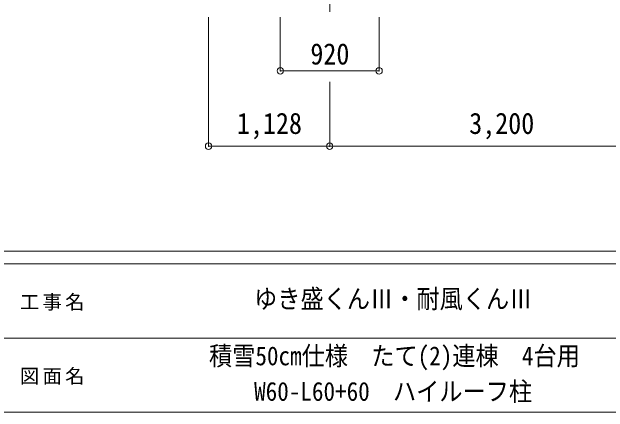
# Model space of a CAD drawing. Units: millimetres at full size, sheet at 1:60. Extents: x -16864 to 16864, y -11640 to 11640.
# Drawn here: x -814 to 4740, y -11640 to -7911 of the extents above; entities that cross this region are included whole.
import ezdxf
from ezdxf.enums import TextEntityAlignment as Align

# ---------------------------------------------------------------- set-up
doc = ezdxf.new("R2010")
doc.units = ezdxf.units.MM
doc.header["$LTSCALE"] = 60
doc.header["$PDMODE"] = 32
doc.header["$PDSIZE"] = 60
doc.linetypes.add('CHAIN1', pattern=[8, 5, -1, 1, -1])
for name, color, linetype, lineweight in [('0-1_Defpoints', 7, 'CHAIN1', 9), ('0-8_TABLE1', 6, 'Continuous', 9), ('F-0', 7, 'Continuous', 9)]:
    doc.layers.add(name, color=color, linetype=linetype, lineweight=lineweight)
doc.styles.add('ＭＳ ゴシック', font='')
doc.styles.get('ＭＳ ゴシック').set_extended_font_data('MS Gothic')

msp = doc.modelspace()

# ---------------------------------------------------------------- linework, layer by layer
at = {"layer": '0-1_Defpoints'}
msp.add_line((2146.57, -7611.46), (2146.57, -7960.46), dxfattribs=at)
at = {"layer": '0-8_TABLE1'}
for p, q in [((1018.26, -9162.46), (1018.26, -7960.46)), ((1686.57, -8460.46), (1686.57, -7960.46)), ((2606.57, -8460.46), (2606.57, -7960.46)), ((1686.57, -8460.46), (2606.57, -8460.46)), ((2146.57, -9162.46), (2146.57, -8562.46)), ((2146.57, -9162.46), (1018.26, -9162.46)), ((5346.57, -9162.46), (2146.57, -9162.46))]:
    msp.add_line(p, q, dxfattribs=at)
for p in [(1686.57, -8460.46), (2606.57, -8460.46), (1018.26, -9162.46), (2146.57, -9162.46)]:
    msp.add_point(p, dxfattribs=at)
at = {"layer": 'F-0', "color": 5, "lineweight": 5}
for p, q in [((-16864.12, -10140), (16015.88, -10140)), ((-16864.12, -10260), (10682.37, -10260)), ((-6897.63, -10950), (5402.37, -10950)), ((-16864.12, -11640), (16015.88, -11640))]:
    msp.add_line(p, q, dxfattribs=at)

# ---------------------------------------------------------------- texts
at = {"layer": '0-8_TABLE1', "color": 7, "style": 'ＭＳ ゴシック', "width": 0.9}
for s, p in [('920', (1966.57, -8460.46)), ('1,128', (1282.41, -9107.46)), ('3,200', (3446.57, -9107.46))]:
    msp.add_text(s, height=197.9, dxfattribs=at).set_placement(p, align=Align.BOTTOM_LEFT)
at = {"layer": 'F-0', "style": 'ＭＳ ゴシック', "width": 0.9}
for s, p in [('ゆき盛くんⅢ・耐風くんⅢ', (1442.37, -10725)), ('積雪50cm仕様\u3000たて(2)連棟\u30004台用', (1022.37, -11256.91)), ('W60-L60+60\u3000ハイルーフ柱', (1442.37, -11587.74))]:
    msp.add_text(s, height=176, dxfattribs=at).set_placement(p, align=Align.BOTTOM_LEFT)
at = {"layer": 'F-0', "char_height": 132, "attachment_point": 7, "style": 'ＭＳ ゴシック'}
for s, insert in [('\\T1.17;工事名', (-739.42, -10695)), ('\\T1.17;図面名', (-739.42, -11385))]:
    msp.add_mtext(s, dxfattribs=dict(at, insert=insert))

doc.saveas('drawing.dxf')
